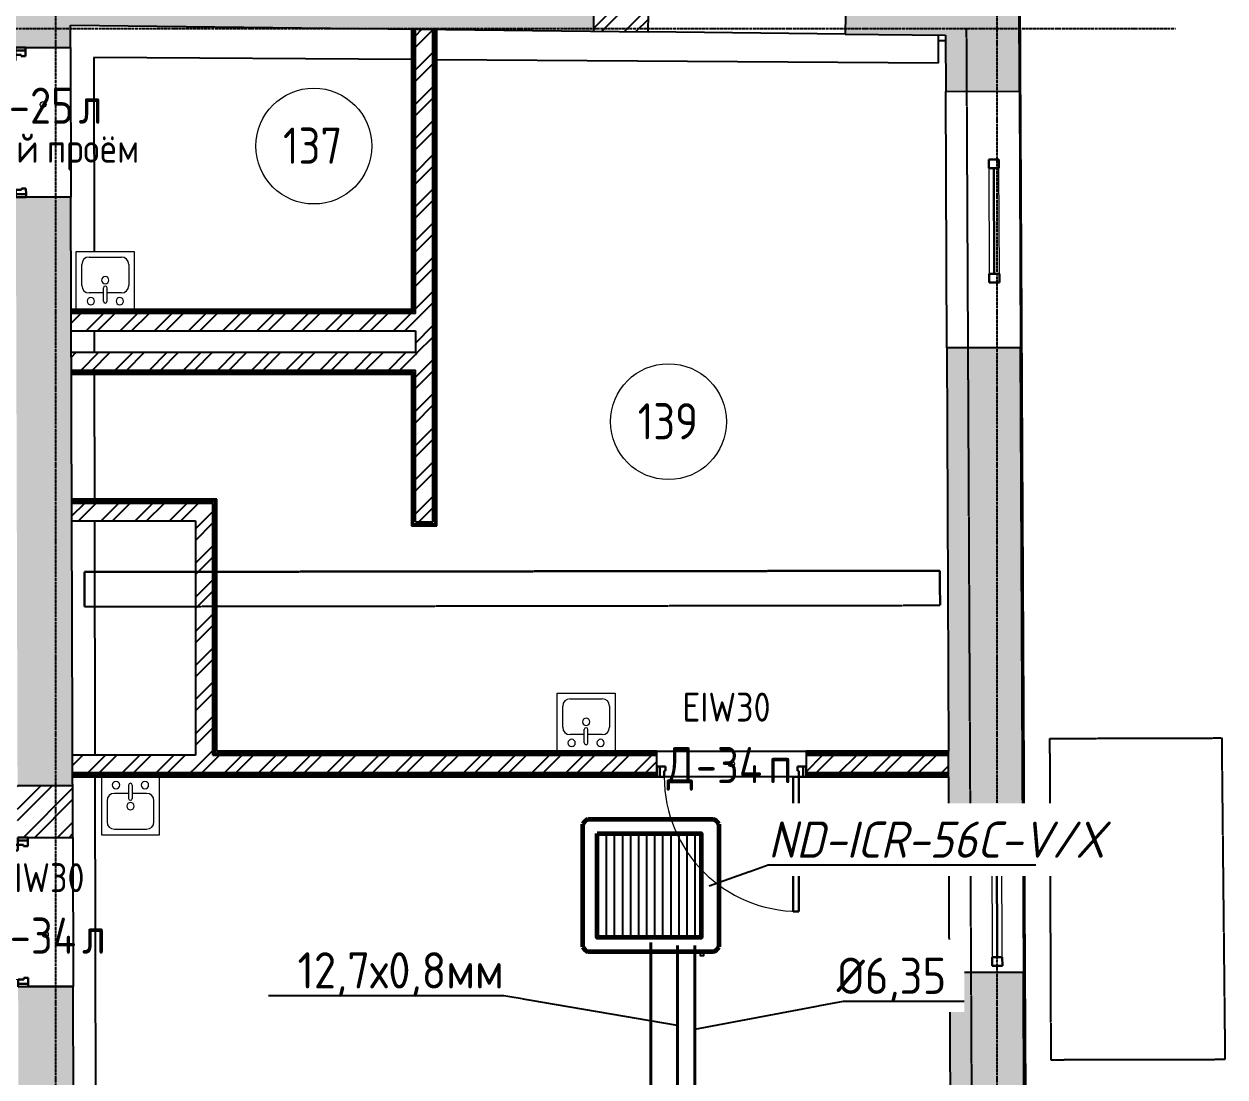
# Model space of a CAD drawing. Header units: millimetres. Extents: x -129048 to 476301, y -5853 to 215316.
# Drawn here: x 49190 to 57483, y 29617 to 36887 of the extents above; entities that cross this region are included whole.
import ezdxf
from ezdxf import colors
from ezdxf.entities.mleader import LeaderData, LeaderLine
from ezdxf.math import Vec2, Vec3

# ---------------------------------------------------------------- set-up
doc = ezdxf.new("R2010")
doc.units = ezdxf.units.MM
for name, pattern in [('ADSK_Линия сетки', [25, 20, -2.5, 0, -2.5]), ('ADSK_Сверху', [4.5, 3, -1.5]), ('ADSK_Снесено', [4.5, 3, -1.5])]:
    doc.linetypes.add(name, pattern=pattern)
for name, color, linetype, lineweight, true_color in [('_ Окна', 5, 'Continuous', 30, 0x0000ff), ('Линии', 7, 'Continuous', 9, 0x00a600), ('Стены внутренние', 5, 'Continuous', 18, 0x0000ff), ('Стены наружные', 1, 'ADSK_Снесено', 18, 0xff0000), ('Стены штриховка', 5, 'Continuous', 18, 0x0000ff)]:
    doc.layers.add(name, color=color, linetype=linetype, lineweight=lineweight, true_color=true_color)
for name, color, linetype, lineweight in [('GAZLAITER', 1, 'Continuous', 40), ('Двери', 251, 'Continuous', 18), ('Дренаж', 36, 'Continuous', 40), ('Каркас', 7, 'Continuous', 18), ('Кондеи', 6, 'Continuous', 60), ('Марки дверей', 7, 'Continuous', 20), ('Марки помещений', 7, 'Continuous', 20), ('Обратка', 5, 'Continuous', 25), ('Окна', 251, 'Continuous', 18), ('Отсутсвующие МО', 2, 'Continuous', 60), ('Перекрытие', 7, 'Continuous', 18), ('Сантехника', 251, 'Continuous', 18)]:
    doc.layers.add(name, color=color, linetype=linetype, lineweight=lineweight)
doc.styles.add('GOST Common_1', font='GOST Common_0.ttf', dxfattribs={"width": 0.9, "height": 200})
doc.styles.add('GOST Common_2', font='GOST Common_0.ttf', dxfattribs={"width": 0.9, "height": 250})
doc.styles.add('PIK', font='isocpeur.ttf', dxfattribs={"width": 0.9, "height": 250})
pattern_1 = [(45, (0, 0), (-117.8655, 117.8655), []), (45, (78.58, 0), (-117.8655, 117.8655), [])]

# ---------------------------------------------------------------- blocks, each defined once
blk = doc.blocks.new('Витраж-тент со смещением вовне - 60мм 30 сдвиг-1466951-01 План 1-го этажа маркировочный')
at = {"layer": '_ Окна'}
for p, q in [((-425, 25), (-425, -45)), ((-425, 25), (-365, 25)), ((-425, -45), (-425, 25)), ((-365, 25), (-365, -45)), ((425, 25), (365, 25)), ((365, 25), (365, -45)), ((425, -45), (425, 25)), ((425, -45), (425, 25)), ((-365, -45), (-425, -45)), ((-365, -10), (365, -10)), ((365, -45), (425, -45))]:
    blk.add_line(p, q, dxfattribs=at)
at = {"layer": 'Окна'}
for p, q in [((365, 25), (-365, 25)), ((-365, -45), (365, -45))]:
    blk.add_line(p, q, dxfattribs=at)
blk = doc.blocks.new('Витраж-тент со смещением вовне - 60мм 30 сдвиг-1466954-01 План 1-го этажа маркировочный')
at = {"layer": '_ Окна'}
for p, q in [((-429, 25), (-429, -45)), ((-429, 25), (-369, 25)), ((-429, -45), (-429, 25)), ((-369, 25), (-369, -45)), ((429, 25), (369, 25)), ((369, 25), (369, -45)), ((429, -45), (429, 25)), ((429, -45), (429, 25)), ((-369, -45), (-429, -45)), ((-369, -10), (369, -10)), ((369, -45), (429, -45))]:
    blk.add_line(p, q, dxfattribs=at)
at = {"layer": 'Окна'}
for p, q in [((369, 25), (-369, 25)), ((-369, -45), (369, -45))]:
    blk.add_line(p, q, dxfattribs=at)
blk = doc.blocks.new('AC_Дверь_Однопольная - Д-34п 1030х2200h-1983233-01 План 1-го этажа маркировочный')
at = {"layer": 'Двери', "lineweight": 30}
for p, q in [((-465, 1018), (-425, 1018)), ((-465, 88), (-465, 1018)), ((-425, 1018), (-425, 88)), ((-515, 88), (-495, 88)), ((-515, 18), (-515, 88)), ((-495, 88), (-465, 88)), ((-495, 18), (-495, 88)), ((-495, 88), (-495, 18)), ((-425, 88), (-465, 88)), ((-465, 88), (-465, 48)), ((465, 88), (495, 88)), ((465, 48), (465, 88)), ((495, 88), (495, 18)), ((495, 88), (515, 88)), ((495, 18), (495, 88)), ((515, 88), (515, 18)), ((-495, 18), (-515, 18)), ((-455, 18), (-495, 18)), ((-465, 48), (-455, 48)), ((-455, 48), (-455, 18)), ((455, 48), (465, 48)), ((455, 18), (455, 48)), ((495, 18), (455, 18)), ((515, 18), (495, 18))]:
    blk.add_line(p, q, dxfattribs=at)
at = {"layer": 'Двери'}
blk.add_arc((-465, 88), 930, 0, 90, dxfattribs=at)
blk = doc.blocks.new('AC_Дверь_Однопольная - Д-34л 1030х2200h-1983152-01 План 1-го этажа маркировочный')
at = {"layer": 'Двери', "lineweight": 30}
for p, q in [((465, 1120), (425, 1120)), ((425, 1120), (425, 190)), ((465, 190), (465, 1120)), ((-495, 190), (-515, 190)), ((-515, 190), (-515, 120)), ((-465, 190), (-495, 190)), ((-495, 190), (-495, 120)), ((-495, 120), (-495, 190)), ((-465, 150), (-465, 190)), ((425, 190), (465, 190)), ((495, 190), (465, 190)), ((465, 190), (465, 150)), ((495, 120), (495, 190)), ((515, 190), (495, 190)), ((495, 190), (495, 120)), ((515, 120), (515, 190)), ((-515, 120), (-495, 120)), ((-495, 120), (-455, 120)), ((-455, 150), (-465, 150)), ((-455, 120), (-455, 150)), ((465, 150), (455, 150)), ((455, 150), (455, 120)), ((455, 120), (495, 120)), ((495, 120), (515, 120))]:
    blk.add_line(p, q, dxfattribs=at)
at = {"layer": 'Двери'}
blk.add_arc((465, 190), 930, 90, 180, dxfattribs=at)
blk = doc.blocks.new('AC_Дверь_Однопольная - Д-25л 1033х2200h-1983156-01 План 1-го этажа маркировочный')
at = {"layer": 'Двери', "lineweight": 30}
for p, q in [((466.5, 1123), (426.5, 1123)), ((426.5, 1123), (426.5, 190)), ((466.5, 190), (466.5, 1123)), ((-496.5, 190), (-516.5, 190)), ((-516.5, 190), (-516.5, 120)), ((-466.5, 190), (-496.5, 190)), ((-496.5, 190), (-496.5, 120)), ((-496.5, 120), (-496.5, 190)), ((-466.5, 150), (-466.5, 190)), ((426.5, 190), (466.5, 190)), ((496.5, 190), (466.5, 190)), ((466.5, 190), (466.5, 150)), ((496.5, 120), (496.5, 190)), ((516.5, 190), (496.5, 190)), ((496.5, 190), (496.5, 120)), ((516.5, 120), (516.5, 190)), ((-516.5, 120), (-496.5, 120)), ((-496.5, 120), (-456.5, 120)), ((-456.5, 150), (-466.5, 150)), ((-456.5, 120), (-456.5, 150)), ((466.5, 150), (456.5, 150)), ((456.5, 150), (456.5, 120)), ((456.5, 120), (496.5, 120)), ((496.5, 120), (516.5, 120))]:
    blk.add_line(p, q, dxfattribs=at)
at = {"layer": 'Двери'}
blk.add_arc((466.5, 190), 933, 90, 180, dxfattribs=at)
blk = doc.blocks.new('Кухонная мойка-Одиночная - 400 x 400 мм-1926163-01 План 1-го этажа маркировочный')
at = {"layer": 'Сантехника'}
for p, q in [((215.7, 202.3), (-184.3, 202.3)), ((-184.3, 202.3), (-184.3, -197.7)), ((215.7, -197.7), (215.7, 202.3)), ((3, 88), (-95.4, 88)), ((3, 145.2), (3, 53.1)), ((28.4, 145.2), (28.4, 53.1)), ((126.8, 88), (28.4, 88)), ((-146.2, 37.2), (-146.2, -108.8)), ((177.6, -108.8), (177.6, 37.2)), ((-95.4, -159.6), (126.8, -159.6)), ((-184.3, -197.7), (215.7, -197.7))]:
    blk.add_line(p, q, dxfattribs=at)
for centre, radius, start, end in [((-84.3, 145.2), 25.4, 360, 180), ((115.7, 145.2), 25.4, 360, 180), ((-95.4, 37.2), 50.8, 90, 180), ((-84.3, 145.2), 25.4, 180, 0), ((15.7, 145.2), 12.7, 360, 180), ((115.7, 145.2), 25.4, 180, 360), ((126.8, 37.2), 50.8, 360, 90), ((15.7, 0), 25.4, 360, 180), ((15.7, 0), 25.4, 180, 0), ((15.7, 53.1), 12.7, 180, 0), ((-95.4, -108.8), 50.8, 180, 270), ((126.8, -108.8), 50.8, 270, 0)]:
    blk.add_arc(centre, radius, start, end, dxfattribs=at)
blk = doc.blocks.new('Кухонная мойка-Одиночная - 400 x 400 мм-1926587-01 План 1-го этажа маркировочный')
at = {"layer": 'Сантехника'}
for p, q in [((-184.3, 197.7), (215.7, 197.7)), ((-184.3, -202.3), (-184.3, 197.7)), ((215.7, 197.7), (215.7, -202.3)), ((-146.2, -37.2), (-146.2, 108.8)), ((-95.4, 159.6), (126.8, 159.6)), ((177.6, 108.8), (177.6, -37.2)), ((3, -145.2), (3, -53.1)), ((28.4, -145.2), (28.4, -53.1)), ((3, -88), (-95.4, -88)), ((126.8, -88), (28.4, -88))]:
    blk.add_line(p, q, dxfattribs=at)
for centre, radius, start, end in [((-95.4, 108.8), 50.8, 90, 180), ((126.8, 108.8), 50.8, 360, 90), ((15.7, 0), 25.4, 360, 180), ((15.7, 0), 25.4, 180, 0), ((-95.4, -37.2), 50.8, 180, 270), ((15.7, -53.1), 12.7, 360, 180), ((126.8, -37.2), 50.8, 270, 0), ((-84.3, -145.2), 25.4, 0, 180), ((-84.3, -145.2), 25.4, 180, 0), ((15.7, -145.2), 12.7, 180, 0), ((115.7, -145.2), 25.4, 0, 180), ((115.7, -145.2), 25.4, 180, 0)]:
    blk.add_arc(centre, radius, start, end, dxfattribs=at)
blk = doc.blocks.new('ADSK_Марка_Помещение_ОдноЗначение - Номер-247393-01 План 1-го этажа маркировочный')
at = {"layer": 'Марки помещений'}
blk.add_circle((0, 0), 4, dxfattribs=at)
blk = doc.blocks.new('ADSK_Марка_Дверь - Марка типа и комментарии-2020407-01 План 1-го этажа маркировочный')
at = {"layer": 'Марки дверей', "lineweight": 9}
blk.add_circle((0, 0), 0.2, dxfattribs=at)
blk = doc.blocks.new('Фанкйол')
at = {"layer": 'Кондеи', "lineweight": 25}
h = blk.add_hatch(dxfattribs=at)
h.set_pattern_fill('LINE', color=256, scale=11.68, angle=90)
h.set_pattern_definition([(90, (495465.057, -661010.487), (-37.084, 2e-15), [])])
h.paths.add_polyline_path([(20708.9, 22771.3), (20708.9, 22292.3), (21187.9, 22292.3), (21187.9, 22771.3)])
at = {"layer": 'Кондеи'}
for points in [[(20666.2, 22837.4), (21244.8, 22837.4)], [(20642.8, 22249.6), (20642.8, 22814)], [(21268.2, 22814), (21268.2, 22249.7)], [(21244.8, 22226.2), (20666.2, 22226.2)]]:
    blk.add_lwpolyline(points, dxfattribs=at)
blk.add_lwpolyline([(20708.9, 22771.3), (21187.9, 22771.3), (21187.9, 22292.3), (20708.9, 22292.3)], close=True, dxfattribs=at)
for centre, radius, start, end in [((20688.8, 22791.4), 51.3, 116.2147, 153.7881), ((21222.2, 22791.5), 51.2, 26.1428, 63.8012), ((20688.8, 22272.2), 51.3, 206.2119, 243.7853), ((21222.4, 22272), 51, 296.1601, 334.0203)]:
    blk.add_arc(centre, radius, start, end, dxfattribs=at)
at = {"layer": 'Обратка'}
blk.add_lwpolyline([(21199.9, 22226.2), (21183.4, 22226.2), (21183.4, 22209.7), (21199.9, 22209.7)], close=True, dxfattribs=at)

msp = doc.modelspace()

# ---------------------------------------------------------------- hatches: boundary and pattern name
at = {"layer": 'Стены внутренние', "lineweight": 25, "true_color": 0x636466}
h = msp.add_hatch(color=251, dxfattribs=at)
h.paths.add_polyline_path([(53123.88611, 36837.84749), (53128.18981, 37217.82312), (48519.54258, 37270.02188), (48515.23888, 36890.04625), (52537.78268, 36844.48585)])
h.paths.add_polyline_path([(46812.86968, 36909.32773), (46814.81966, 37289.33002), (46543.2121, 37292.40632), (46543.2121, 36912.38194), (46595.52434, 36911.78944)])
h = msp.add_hatch(dxfattribs=at)
h.set_pattern_fill('FP_2', color=251, style=0, pattern_type=2)
h.set_pattern_definition(pattern_1)
h.paths.add_polyline_path([(53499.85348, 36833.58919), (53507.00573, 37213.53255), (53128.18981, 37217.82312), (53123.88611, 36837.84749), (53439.50697, 36834.27269)])
msp.add_hatch(color=251, dxfattribs=at).paths.add_polyline_path([(55552.67783, 36810.33835), (55551.03354, 37190.38135), (54866.95672, 37198.12939), (54859.80447, 36818.18602), (55551.03354, 36810.35698)])
h = msp.add_hatch(color=251, dxfattribs=at)
h.paths.add_polyline_path([(49161.68775, 26010.82988), (49541.68622, 26011.90894), (49540.46697, 26441.27413), (49160.4685, 26440.19507), (49161.68469, 26011.90894)])
h.paths.add_polyline_path([(49157.54368, 27470.19091), (49537.54215, 27471.26998), (49529.67943, 30240.17564), (49149.68096, 30239.09658), (49154.07988, 28689.98862)])
h.paths.add_polyline_path([(49145.73423, 31628.96285), (49525.7327, 31630.04191), (49514.19569, 35692.87151), (49134.19722, 35691.79245), (49145.73117, 31630.04191)])
h.paths.add_polyline_path([(49131.26388, 36724.78828), (49511.26235, 36725.86735), (49510.82816, 36878.76994), (49130.8144, 36883.07408), (49131.26388, 36724.98706)])
h = msp.add_hatch(dxfattribs=at)
h.set_pattern_fill('FP_2', color=251, style=0, pattern_type=2)
h.set_pattern_definition(pattern_1)
h.paths.add_polyline_path([(52012.87187, 34842.06818), (52012.87187, 36850.43113), (51892.87187, 36851.79028), (51892.87187, 34842.06818), (51914.22902, 34842.06818)])
h = msp.add_hatch(dxfattribs=at)
h.set_pattern_fill('FP_2', color=251, style=0, pattern_type=2)
h.set_pattern_definition(pattern_1)
h.paths.add_polyline_path([(51767.4061, 34768.06818), (51892.87187, 34768.06818), (51892.87187, 34888.06818), (49516.48105, 34888.06818), (49516.82181, 34768.06818), (51210.03914, 34768.06818)])
h = msp.add_hatch(dxfattribs=at)
h.set_pattern_fill('FP_2', color=251, style=0, pattern_type=2)
h.set_pattern_definition(pattern_1)
h.paths.add_polyline_path([(52012.87187, 34618.06818), (52012.87187, 34842.06818), (51892.87187, 34842.06818), (51892.87187, 34618.06818)])
h = msp.add_hatch(dxfattribs=at)
h.set_pattern_fill('FP_2', color=251, style=0, pattern_type=2)
h.set_pattern_definition(pattern_1)
h.paths.add_polyline_path([(51879.87187, 34498.06818), (51892.87187, 34498.06818), (51892.87187, 34618.06818), (49517.24776, 34618.06818), (49517.58851, 34498.06818), (51864.87187, 34498.06818)])
h = msp.add_hatch(dxfattribs=at)
h.set_pattern_fill('FP_2', color=251, style=0, pattern_type=2)
h.set_pattern_definition(pattern_1)
h.paths.add_polyline_path([(52012.87187, 33449.78828), (52012.87187, 34618.06818), (51892.87187, 34618.06818), (51892.87187, 33449.78828)])
h = msp.add_hatch(dxfattribs=at)
h.set_pattern_fill('FP_2', color=251, style=0, pattern_type=2)
h.set_pattern_definition(pattern_1)
h.paths.add_polyline_path([(49520.54379, 33457.3475), (50493.3374, 33457.3475), (50493.3374, 33577.3475), (49520.20304, 33577.3475), (49520.49595, 33474.19606)])
h = msp.add_hatch(dxfattribs=at)
h.set_pattern_fill('FP_2', color=251, style=0, pattern_type=2)
h.set_pattern_definition(pattern_1)
h.paths.add_polyline_path([(50493.3374, 31718.06818), (50493.3374, 33457.3475), (50373.3374, 33457.3475), (50373.9887, 31718.06818)])
h = msp.add_hatch(dxfattribs=at)
h.set_pattern_fill('FP_2', color=251, style=0, pattern_type=2)
h.set_pattern_definition(pattern_1)
h.paths.add_polyline_path([(49685.19191, 31718.06818), (50373.3374, 31718.06818), (50373.3374, 31838.06818), (49525.14198, 31838.06818), (49525.7327, 31718.06818), (49680.39381, 31718.06818)])
h = msp.add_hatch(dxfattribs=at)
h.set_pattern_fill('FP_2', color=251, style=0, pattern_type=2)
h.set_pattern_definition(pattern_1)
h.paths.add_polyline_path([(55562.02332, 31718.06818), (55574.71005, 31718.06818), (55574.19086, 31838.06818), (54590.54246, 31838.06818), (54590.54246, 31718.06818)])
h.paths.add_polyline_path([(51210.03914, 31718.06818), (53560.54246, 31718.06818), (53560.54246, 31838.06818), (50493.3374, 31838.06818), (50493.3374, 31718.06818), (50652.67218, 31718.06818)])
h = msp.add_hatch(dxfattribs=at)
h.set_pattern_fill('FP_2', color=251, style=0, pattern_type=2)
h.set_pattern_definition(pattern_1)
h.paths.add_polyline_path([(49146.75291, 31270.22716), (49526.75138, 31271.30622), (49525.7327, 31630.04191), (49145.73423, 31628.96285), (49146.75291, 31270.42594)])
at = {"layer": 'Стены наружные', "linetype": 'Continuous', "lineweight": 25, "true_color": 0x636466}
h = msp.add_hatch(color=251, dxfattribs=at)
h.paths.add_polyline_path([(56131.68655, 20861.56984), (56126.86768, 21975.34689), (55616.87245, 21973.14034), (55621.67159, 20863.92464), (56126.86768, 20861.59209)])
h.paths.add_polyline_path([(55608.99812, 23793.12331), (56118.99334, 23795.32985), (56108.83959, 26142.12997), (55598.84445, 26139.92342), (55608.47958, 23912.97253)])
h.paths.add_polyline_path([(55590.99175, 27954.90643), (56030.98763, 27956.81012), (56030.98754, 27956.83072), (56100.98688, 27957.13358), (56090.68057, 30339.2146), (55580.68535, 30337.00806), (55587.97353, 28652.50269)])
h.paths.add_polyline_path([(55576.57511, 31286.99917), (56086.57034, 31289.20571), (56072.01854, 34652.53912), (55562.02332, 34650.33257), (55574.00659, 31880.65881)])
h.paths.add_polyline_path([(55554.36531, 36420.31601), (56064.36053, 36422.52255), (56032.61764, 43759.20652), (55522.61286, 43759.20652), (55554.35576, 36422.52255)])

# ---------------------------------------------------------------- linework, layer by layer
at = {"linetype": 'ADSK_Линия сетки', "lineweight": 25}
for p, q in [((49409.91035, -4984.78696), (49409.91035, 44534.78674)), ((55909.91035, -4984.78696), (55909.91035, 44534.78674)), ((-11086.22475, 36856.78828), (57141.71826, 36856.78828))]:
    msp.add_line(p, q, dxfattribs=at)
at = {"color": 251, "lineweight": 25, "true_color": 0x636466}
msp.add_lwpolyline([(46033.2121, 20934.05859), (46033.2121, 43759.20652), (56032.61764, 43759.20652), (56213.94922, 8532.30207), (49933.40071, 8532.30207), (49933.40071, 150.23165), (42036.9317, 150.23165), (42036.9317, 2106.78828), (31235.97355, 2186.47811), (31336.39547, 2185.73719), (31336.39547, -2732.56685), (18972.64368, -2732.56685), (18972.64368, 2186.47811), (8272.99741, 2186.47811), (8272.99741, 272.0206), (290.4987, 306.78828), (290.4987, 8529.25245)], dxfattribs=at)
at = {"layer": 'GAZLAITER', "lineweight": 40, "ltscale": 10}
msp.add_line((53701.72031, 30523.85296), (53701.72031, 29420.06681), dxfattribs=at)
at = {"layer": 'GAZLAITER', "color": 5, "lineweight": 40, "ltscale": 10}
msp.add_line((53821.71899, 30523.85242), (53821.71899, 29370.05268), dxfattribs=at)
at = {"layer": 'Дренаж'}
msp.add_line((53518.49327, 30545.06562), (53518.49327, 29491.02076), dxfattribs=at)
at = {"layer": 'Каркас', "color": 251, "linetype": 'ADSK_Сверху', "lineweight": 25, "true_color": 0x636466}
for p, q in [((55514.81596, 33112.15337), (49607.50406, 33103.72639)), ((49607.50406, 33103.72639), (55514.81596, 33112.15337)), ((49607.50406, 33103.72639), (49607.84415, 32865.32664)), ((49607.84415, 32865.32664), (49607.50406, 33103.72639)), ((55514.81596, 33112.15337), (55515.15604, 32873.75361)), ((55515.15604, 32873.75361), (55514.81596, 33112.15337)), ((49607.84415, 32865.32664), (55515.15604, 32873.75361)), ((49607.84415, 32865.32664), (55515.15604, 32873.75361))]:
    msp.add_line(p, q, dxfattribs=at)
at = {"layer": 'Линии', "color": 251, "lineweight": 25, "true_color": 0x636466}
for p, q in [((55503.32441, 36810.89734), (55502.01438, 36617.66768)), ((49671.81158, 36657.19456), (49674.14192, 35316.06818)), ((51864.87187, 36642.32632), (49671.81158, 36657.19456)), ((55502.01438, 36617.66768), (52040.87187, 36641.1331)), ((49675.09413, 34768.06818), (49675.35477, 34618.06818)), ((49675.61193, 34470.06818), (49677.11447, 33605.3475)), ((49677.37163, 33457.3475), (49680.18529, 31838.06818)), ((49680.44246, 31690.06818), (49685.19191, 28956.72701))]:
    msp.add_line(p, q, dxfattribs=at)
at = {"layer": 'Перекрытие', "color": 251, "linetype": 'ADSK_Сверху', "lineweight": 25, "true_color": 0x636466}
for p, q in [((55696.549, 36859.80343), (55738.57026, 28239.84103)), ((56274.19902, 31954.08798), (57459.88872, 31957.51712)), ((56282.44996, 29733.75575), (56274.19902, 31954.08798)), ((57459.88872, 31957.51712), (57482.79715, 29736.41419)), ((57482.79715, 29736.41419), (56282.44996, 29733.75575))]:
    msp.add_line(p, q, dxfattribs=at)
at = {"layer": 'Перекрытие', "color": 251, "lineweight": 25, "true_color": 0x636466}
msp.add_line((55552.84796, 36771.01796), (55503.0568, 36771.42406), dxfattribs=at)
at = {"layer": 'Стены внутренние', "color": 251, "lineweight": 25, "true_color": 0x636466}
for p, q in [((53123.88611, 36837.84749), (53128.18981, 37217.82312)), ((53499.85348, 36833.58919), (53507.00573, 37213.53255)), ((54866.95672, 37198.12939), (54859.80447, 36818.18602)), ((49510.82816, 36878.76994), (53499.85348, 36833.58919)), ((49511.26235, 36725.86735), (49510.82816, 36878.76994)), ((51864.87187, 36852.10742), (51864.87187, 34916.06818)), ((52040.87187, 33421.78828), (52040.87187, 36850.114)), ((54859.80447, 36818.18602), (53499.85348, 36833.58919)), ((54859.80447, 36818.18602), (55552.67783, 36810.33835)), ((49201.2636, 36724.98706), (49511.26235, 36725.86735)), ((49511.26235, 36725.86735), (49514.19569, 35692.87151)), ((49514.19569, 35692.87151), (49204.19694, 35691.99122)), ((49526.75138, 31271.30622), (49514.19569, 35692.87151)), ((51864.87187, 34916.06818), (49516.40154, 34916.06818)), ((49516.82181, 34768.06818), (51892.87187, 34768.06818)), ((51892.87187, 34768.06818), (51892.87187, 34618.06818)), ((51892.87187, 34618.06818), (49517.24776, 34618.06818)), ((49517.66802, 34470.06818), (51864.87187, 34470.06818)), ((51864.87187, 34470.06818), (51864.87187, 33421.78828)), ((50521.3374, 33605.3475), (49520.12353, 33605.3475)), ((50521.3374, 31866.06818), (50521.3374, 33605.3475)), ((49520.54379, 33457.3475), (50373.3374, 33457.3475)), ((50373.3374, 33457.3475), (50373.3374, 31838.06818)), ((51864.87187, 33421.78828), (52040.87187, 33421.78828)), ((53560.54246, 31866.06818), (50521.3374, 31866.06818)), ((53560.54246, 31760.06818), (53560.54246, 31866.06818)), ((53560.54246, 31866.06818), (54590.54246, 31866.06818)), ((55574.06971, 31866.06818), (54590.54246, 31866.06818)), ((54590.54246, 31866.06818), (54590.54246, 31760.06818)), ((55574.8312, 31690.06818), (55574.06971, 31866.06818)), ((50373.3374, 31838.06818), (49525.14198, 31838.06818)), ((49525.56225, 31690.06818), (53560.54246, 31690.06818)), ((54500.54246, 31690.06818), (53610.54246, 31690.06818)), ((54590.54246, 31690.06818), (55574.8312, 31690.06818)), ((49145.73423, 31628.96285), (49525.7327, 31630.04191)), ((49216.75263, 31270.42594), (49526.75138, 31271.30622)), ((49526.75138, 31271.30622), (49529.67621, 30241.31038)), ((49529.67943, 30240.17564), (49149.68096, 30239.09658)), ((49529.67621, 30241.31038), (49219.67746, 30240.43009)), ((49537.54215, 27471.26998), (49529.67621, 30241.31038))]:
    msp.add_line(p, q, dxfattribs=at)
at = {"layer": 'Стены наружные', "color": 251, "linetype": 'Continuous', "lineweight": 25, "true_color": 0x636466}
for p, q in [((56064.36053, 36422.52255), (56032.61764, 43759.20652)), ((55552.67783, 36810.33835), (55554.36531, 36420.31601)), ((55554.36531, 36420.31601), (56064.36053, 36422.52255)), ((55562.02332, 34650.33257), (55554.36531, 36420.31601)), ((56064.36053, 36422.52255), (56072.01854, 34652.53912)), ((56072.01854, 34652.53912), (55562.02332, 34650.33257)), ((55562.02332, 34650.33257), (55574.06971, 31866.06818)), ((56086.57034, 31289.20571), (56072.01854, 34652.53912)), ((55574.8312, 31690.06818), (55576.57511, 31286.99917)), ((55576.57511, 31286.99917), (56086.57034, 31289.20571)), ((55580.68535, 30337.00806), (55576.57511, 31286.99917)), ((56086.57034, 31289.20571), (56090.68057, 30339.2146)), ((56090.68057, 30339.2146), (55580.68535, 30337.00806)), ((55580.68535, 30337.00806), (55590.99175, 27954.90643)), ((56100.98688, 27957.13358), (56090.68057, 30339.2146))]:
    msp.add_line(p, q, dxfattribs=at)
at = {"layer": 'Стены штриховка', "color": 251, "lineweight": 25, "true_color": 0x636466}
for p, q in [((51873.87187, 34916.06818), (51873.87187, 36852.00548)), ((51879.87187, 36851.93753), (51879.87187, 34901.06818)), ((51892.87187, 34888.06818), (51892.87187, 36851.79028)), ((52012.87187, 33449.78828), (52012.87187, 36850.43113)), ((52025.87187, 33436.78828), (52025.87187, 36850.28389)), ((52031.87187, 33430.78828), (52031.87187, 36850.21593)), ((51879.87187, 34916.06818), (51864.87187, 34916.06818)), ((51879.87187, 34907.06818), (49516.4271, 34907.06818)), ((51879.87187, 34901.06818), (49516.44414, 34901.06818)), ((51892.87187, 34888.06818), (49516.48105, 34888.06818)), ((49517.58851, 34498.06818), (51892.87187, 34498.06818)), ((51892.87187, 33449.78828), (51892.87187, 34498.06818)), ((49517.62543, 34485.06818), (51879.87187, 34485.06818)), ((49517.64247, 34479.06818), (51879.87187, 34479.06818)), ((51864.87187, 34470.06818), (51879.87187, 34470.06818)), ((51873.87187, 33430.78828), (51873.87187, 34470.06818)), ((51879.87187, 33436.78828), (51879.87187, 34485.06818)), ((50512.3374, 33596.3475), (49520.14908, 33596.3475)), ((50506.3374, 33590.3475), (49520.16612, 33590.3475)), ((50506.3374, 31851.06818), (50506.3374, 33590.3475)), ((50512.3374, 31851.06818), (50512.3374, 33596.3475)), ((50493.3374, 33577.3475), (49520.20304, 33577.3475)), ((50493.3374, 31838.06818), (50493.3374, 33577.3475)), ((51873.87187, 33430.78828), (52031.87187, 33430.78828)), ((51879.87187, 33436.78828), (52031.87187, 33436.78828)), ((51892.87187, 33449.78828), (52012.87187, 33449.78828)), ((52031.87187, 33436.78828), (52031.87187, 33430.78828)), ((50493.3374, 31851.06818), (53560.54246, 31851.06818)), ((50521.3374, 31857.06818), (53560.54246, 31857.06818)), ((50521.3374, 31857.06818), (50521.3374, 31851.06818)), ((54590.54246, 31857.06818), (55574.10865, 31857.06818)), ((54590.54246, 31851.06818), (55574.13461, 31851.06818)), ((50493.3374, 31838.06818), (53560.54246, 31838.06818)), ((54590.54246, 31838.06818), (55574.19086, 31838.06818)), ((49525.48273, 31718.06818), (53560.54246, 31718.06818)), ((49525.51965, 31705.06818), (53560.54246, 31705.06818)), ((49525.53669, 31699.06818), (53560.54246, 31699.06818)), ((54590.54246, 31718.06818), (55574.71005, 31718.06818)), ((54590.54246, 31705.06818), (55574.7663, 31705.06818)), ((54590.54246, 31699.06818), (55574.79226, 31699.06818))]:
    msp.add_line(p, q, dxfattribs=at)

# ---------------------------------------------------------------- block references
at = {"layer": '_ Окна', "color": 251, "lineweight": 25, "true_color": 0x636466}
for name, p, rotation in [('Витраж-тент со смещением вовне - 60мм 30 сдвиг-1466951-01 План 1-го этажа маркировочный', (55898.23439, 35526.79541), 270.2478943676962), ('Витраж-тент со смещением вовне - 60мм 30 сдвиг-1466954-01 План 1-го этажа маркировочный', (55918.62705, 30813.47464), 270.2478943676966)]:
    msp.add_blockref(name, p, dxfattribs=dict(at, rotation=rotation))
at = {"layer": 'Двери', "color": 251, "lineweight": 25, "true_color": 0x636466}
for name, p, rotation in [('AC_Дверь_Однопольная - Д-25л 1033х2200h-1983156-01 План 1-го этажа маркировочный', (49322.72979, 36208.8299), 90.16269940438917), ('AC_Дверь_Однопольная - Д-34п 1030х2200h-1983233-01 План 1-го этажа маркировочный', (54075.54246, 31778.06818), 180), ('AC_Дверь_Однопольная - Д-34л 1030х2200h-1983152-01 План 1-го этажа маркировочный', (49338.21456, 30755.76877), 90.16269940438917)]:
    msp.add_blockref(name, p, dxfattribs=dict(at, rotation=rotation))
at = {"layer": 'Марки дверей', "color": 251, "lineweight": 25, "true_color": 0x636466, "xscale": 99.99999999999993, "yscale": 99.99999999999993, "zscale": 99.99999999999993}
for p in [(49322.72979, 36331.54403), (54075.54246, 31778.06818), (49338.21456, 30600.38336)]:
    msp.add_blockref('ADSK_Марка_Дверь - Марка типа и комментарии-2020407-01 План 1-го этажа маркировочный', p, dxfattribs=at)
at = {"layer": 'Марки помещений', "color": 251, "lineweight": 25, "true_color": 0x636466, "xscale": 99.99999999999993, "yscale": 99.99999999999993, "zscale": 99.99999999999993}
for p in [(51191.15931, 36044.70706), (53640.45211, 34141.6014)]:
    msp.add_blockref('ADSK_Марка_Помещение_ОдноЗначение - Номер-247393-01 План 1-го этажа маркировочный', p, dxfattribs=at)
at = {"layer": 'Отсутсвующие МО', "color": 2, "lineweight": 60, "ltscale": 10, "xscale": 1.5, "yscale": 1.5, "zscale": 1.5}
msp.add_blockref('Фанкйол', (22084.82453, -2859.19249), dxfattribs=at)
at = {"layer": 'Сантехника', "color": 251, "lineweight": 25, "true_color": 0x636466}
for name, p in [('Кухонная мойка-Одиночная - 400 x 400 мм-1926587-01 План 1-го этажа маркировочный', (49735.7123, 35118.41358)), ('Кухонная мойка-Одиночная - 400 x 400 мм-1926587-01 План 1-го этажа маркировочный', (53055.8845, 32068.41358)), ('Кухонная мойка-Одиночная - 400 x 400 мм-1926163-01 План 1-го этажа маркировочный', (49909.79554, 31487.0021))]:
    msp.add_blockref(name, p, dxfattribs=at)

# ---------------------------------------------------------------- texts
at = {"layer": 'Марки дверей', "color": 251, "lineweight": 25, "true_color": 0x636466, "attachment_point": 1}
for s, insert, char_height, width, style in [('-25', (49085.30676, 36448.55712), 250, 584.4301875, 'GOST Common_2'), ('\\fGOST Common|b0|i0|c204|p34|;\\W.9;л', (49567.50989, 36448.55712), 250, 194.8100625, 'GOST Common_2'), ('Новый', (48591.30051, 36129.65599), 200, 836.96175, 'GOST Common_1'), ('проём', (49347.34739, 36129.65599), 200, 815.3161875, 'GOST Common_1'), ('EIW30', (53736.96319, 32270.48218), 200, 779.24025, 'GOST Common_1'), ('\\fGOST Common|b0|i0|c204|p34|;\\W.9;Д', (53626.71319, 31895.08127), 250, 245.316375, 'GOST Common_2'), ('-34', (53829.11944, 31895.08127), 250, 606.07575, 'GOST Common_2'), ('\\fGOST Common|b0|i0|c204|p34|;\\W.9;п', (54329.18194, 31895.08127), 250, 194.8100625, 'GOST Common_2'), ('EIW30', (48999.63529, 31092.79736), 200, 779.24025, 'GOST Common_1'), ('-34', (49091.79154, 30717.39646), 250, 606.07575, 'GOST Common_2'), ('\\fGOST Common|b0|i0|c204|p34|;\\W.9;л', (49591.85404, 30717.39646), 250, 194.8100625, 'GOST Common_2')]:
    msp.add_mtext(s, dxfattribs=dict(at, insert=insert, char_height=char_height, width=width, style=style))
at = {"layer": 'Марки дверей', "lineweight": 9, "insert": (49281.86301, 36129.65599), "char_height": 200, "width": 79.3670625, "attachment_point": 1, "style": 'GOST Common_1'}
msp.add_mtext('\\fGOST Common|b0|i0|c204|p34|;\\W.9; ', dxfattribs=at)
at = {"layer": 'Марки помещений', "color": 251, "lineweight": 25, "true_color": 0x636466, "char_height": 250, "width": 526.7086875, "attachment_point": 1, "style": 'GOST Common_2'}
for s, insert in [('137', (50978.75206, 36172.43213)), ('139', (53428.04486, 34269.32647))]:
    msp.add_mtext(s, dxfattribs=dict(at, insert=insert))

# ---------------------------------------------------------------- next in the draw order: leaders
at = {"layer": 'GAZLAITER', "color": 18, "lineweight": 25, "ltscale": 10, "true_color": 0x000000}
ml = msp.add_multileader_mtext('Standard', dxfattribs=at)
ml.set_content('12,7х0,8мм', color=250, style='PIK')
ml.set_leader_properties()
ml.build(insert=Vec2(0, 0))
ml.multileader.update_dxf_attribs({"text_left_attachment_type": 6, "text_right_attachment_type": 6, "dogleg_length": 0.36, "arrow_head_size": 0.18})
ctx = ml.context
ctx.base_point, ctx.char_height, ctx.arrow_head_size, ctx.landing_gap_size, ctx.plane_origin = Vec3(51130.40917, 30177.79903), 250, 0.18, 0.09, Vec3(53701.72031, 29971.95988)
ctx.left_attachment, ctx.right_attachment, ctx.text_align_type = 6, 6, 2
notes = []
notes.append((ctx, [(1, (1, 1, 0), (52503.44917, 30177.79903), (-1, 0), 0.36, [(0, [(53701.72031, 29971.95988)], 0, [])])]))
ctx.mtext.insert, ctx.mtext.alignment, ctx.mtext.flow_direction = Vec3(52502.99917, 30477.79903), 3, 5
ctx.mtext.has_bg_fill, ctx.mtext.bg_color, ctx.mtext.bg_scale_factor, ctx.mtext.bg_transparency, ctx.mtext.use_window_bg_color = 1, -1027028792, 1.5, 0, 1
ml = msp.add_multileader_mtext('Standard', dxfattribs=at)
ml.set_content('{\\C256;\\c0;%%C6,35}', color=1, style='PIK')
ml.set_leader_properties()
ml.build(insert=Vec2(0, 0))
ml.multileader.update_dxf_attribs({"text_left_attachment_type": 6, "text_right_attachment_type": 6, "dogleg_length": 0.36, "arrow_head_size": 0.18})
ctx = ml.context
ctx.base_point, ctx.char_height, ctx.arrow_head_size, ctx.landing_gap_size, ctx.plane_origin = Vec3(54849.56136, 30140.3974), 250, 0.18, 0.09, Vec3(53821.71899, 29946.95255)
ctx.left_attachment, ctx.right_attachment, ctx.text_align_type = 6, 6, 2
notes.append((ctx, [(0, (1, 1, 0), (54849.20136, 30140.3974), (1, 0), 0.36, [(0, [(53821.71899, 29946.95255)], 0, [])])]))
ctx.mtext.insert, ctx.mtext.alignment, ctx.mtext.flow_direction = Vec3(55558.40136, 30440.3974), 3, 5
ctx.mtext.has_bg_fill, ctx.mtext.bg_color, ctx.mtext.bg_scale_factor, ctx.mtext.bg_transparency, ctx.mtext.use_window_bg_color = 1, -1027028792, 1.5, 0, 1
at = {"layer": 'Кондеи', "color": 18, "lineweight": 25, "ltscale": 10, "true_color": 0x000000}
ml = msp.add_multileader_mtext('Standard', dxfattribs=at)
ml.set_content('{\\fISOCPEUR|b1|i1|c204|p34;ND-ICR-56C-V/X}', color=250, style='PIK')
ml.set_leader_properties()
ml.build(insert=Vec2(0, 0))
ml.multileader.update_dxf_attribs({"text_left_attachment_type": 6, "text_right_attachment_type": 6, "dogleg_length": 0.36, "arrow_head_size": 0.18})
ctx = ml.context
ctx.base_point, ctx.char_height, ctx.arrow_head_size, ctx.landing_gap_size, ctx.plane_origin = Vec3(54329.04788, 31080.49261), 250, 0.18, 0.09, Vec3(53920.07449, 30937.54253)
ctx.left_attachment, ctx.right_attachment = 6, 6
notes.append((ctx, [(0, (1, 1, 0), (54328.68788, 31080.49261), (1, 0), 0.36, [(0, [(53920.07449, 30937.54253)], 0, [])])]))
ctx.mtext.insert, ctx.mtext.width, ctx.mtext.flow_direction = Vec3(54329.13788, 31380.49261), 1828.6684564, 5
ctx.mtext.has_bg_fill, ctx.mtext.bg_color, ctx.mtext.bg_scale_factor, ctx.mtext.bg_transparency, ctx.mtext.use_window_bg_color = 1, -1027028792, 1.5, 0, 1
for ctx, leaders in notes:
    for number, flags, end, landing, length, lines in leaders:
        leader = LeaderData()
        leader.index, (leader.has_last_leader_line, leader.has_dogleg_vector, leader.attachment_direction) = number, flags
        leader.last_leader_point, leader.dogleg_vector, leader.dogleg_length = Vec3(end), Vec3(landing), length
        for number, points, colour, breaks in lines:
            line = LeaderLine()
            line.index, line.vertices, line.color, line.breaks = number, Vec3.list(points), colors.encode_raw_color(colour), breaks
            leader.lines.append(line)
        ctx.leaders.append(leader)

doc.saveas('drawing.dxf')
